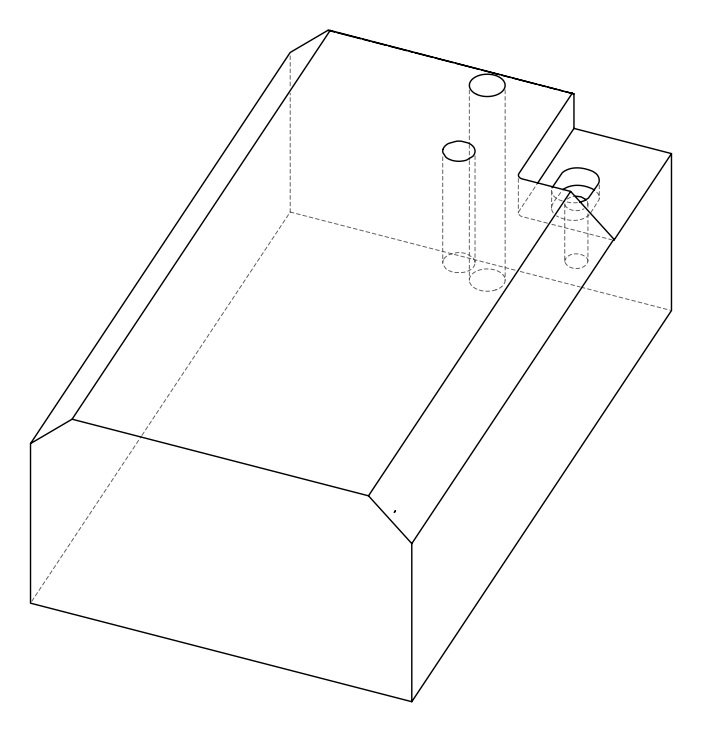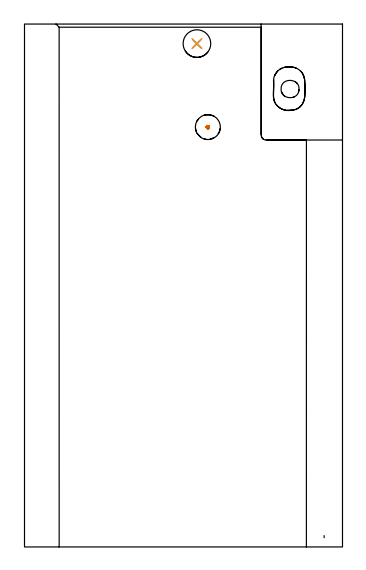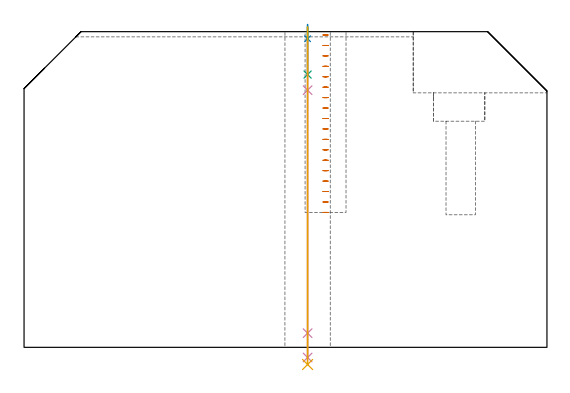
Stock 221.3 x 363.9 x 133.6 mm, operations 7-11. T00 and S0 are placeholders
(PLAN: 11 operations, 8 tool changes, 98.9 min)
(1 AREA_MILL | FG_CHAMFER_SURFACE | UGT0205_001 | 20.83 min | 91823 mm3)
(2 AREA_MILL_1 | FG_CHAMFER_SURFACE_1 | UGT0205_001 | 26.53 min | 105678 mm3)
(3 AREA_MILL_2 | FG_CHAMFER_SURFACE_2 | UGT0205_001 | 1.29 min | 336 mm3)
(4 MILL_CORNER_NOTCH_RECTANGULAR | CORNER_NOTCH_RECTANGULAR | NXT0201_008 | Follow Part, ap 1.5, ae 75% | 46.75 min | 115634 mm3)
(5 MILL_RECTANGULAR_POCKET | POCKET_RECTANGULAR_STRAIGHT | UGT0201_133 | Follow Part, ap 3.75, ae 75% | 0.74 min | 6868 mm3)
(6 MILL_BLIND_HOLE_FROM_SOLID_MATERIAL | STEP1POCKET | UGT0201_128 | Spiral | 0.61 min | 4787 mm3)
(7 MILL_BLIND_HOLE_FROM_SOLID_MATERIAL_1 | STEP1POCKET_1 | UGT0201_133 | Spiral | 0.8 min | 17975 mm3)
(8 SPOT_DRILL | STEP1HOLE | NXT0321_9005460120000 | 0.05 min | 190 mm3)
(9 DRILL_BLIND_HOLE_INTO_CENTER | STEP1HOLE | NXT0301_092 | 0.08 min | 1706 mm3)
(10 GUN_DRILL_THROUGH_HOLE | STEP1HOLE | UGT0307_009 | 0.66 min | 13216 mm3)
(11 DRILL_TO_ENLARGE_THROUGH_HOLE | STEP1HOLE | UGT0301_259 | 0.57 min | 23526 mm3)
(TOOL UGT0205_001 | Chamfer Mill 20 x 3 x 45 deg. | D20 FL50 Z2)
(TOOL NXT0201_008 | ENDMILL 6mm [2P460-0600-NA 1630] | D6 FL26 Z6)
(TOOL UGT0201_133 | Carbide End Mill 15.0 | D15 FL30 Z4)
(TOOL UGT0201_128 | Carbide End Mill 10.0 | D10 FL15 Z4)
(TOOL NXT0321_9005460120000 | NC Spot Drill, 142deg, 12mm, Carbide, Uncoated | D12 PA142 FL30 Z2)
(TOOL NXT0301_092 | Carbide Drill 12.1mm [860.1-1210-061A1-MM 2214] | D12.1 PA140 FL77 Z2)
(TOOL UGT0307_009 | Gun Drill 12 mm | D12 PA130 FL24 Z1)
(TOOL UGT0301_259 | Twist Drill 19.2 mm | D19.2 PA118 FL140 Z2)
(OP 7 MILL_BLIND_HOLE_FROM_SOLID_MATERIAL_1)
G17 G21 G94 G90
T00 M6
G54
G17 G0 G90 X127.6 Y292.2 S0 M3
G43 Z143.6 H0
Z132.183
G94 G3 X128.175 Y292.775 R0.575 F250.
X127.6 Y293.35 R0.575
X126.45 Y292.2 R1.15
X127.6 Y293.35 R-1.15
X127.025 Y292.775 R0.575
X127.6 Y292.2 R0.575
G0 Z127.767
G3 X128.175 Y292.775 R0.575
X127.6 Y293.35 R0.575
X126.45 Y292.2 R1.15
X127.6 Y293.35 R-1.15
X127.025 Y292.775 R0.575
X127.6 Y292.2 R0.575
G0 Z123.35
G3 X128.175 Y292.775 R0.575
X127.6 Y293.35 R0.575
X126.45 Y292.2 R1.15
X127.6 Y293.35 R-1.15
X127.025 Y292.775 R0.575
X127.6 Y292.2 R0.575
G0 Z118.933
G3 X128.175 Y292.775 R0.575
X127.6 Y293.35 R0.575
X126.45 Y292.2 R1.15
X127.6 Y293.35 R-1.15
X127.025 Y292.775 R0.575
X127.6 Y292.2 R0.575
G0 Z114.517
G3 X128.175 Y292.775 R0.575
X127.6 Y293.35 R0.575
X126.45 Y292.2 R1.15
X127.6 Y293.35 R-1.15
X127.025 Y292.775 R0.575
X127.6 Y292.2 R0.575
G0 Z110.1
G3 X128.175 Y292.775 R0.575
X127.6 Y293.35 R0.575
X126.45 Y292.2 R1.15
X127.6 Y293.35 R-1.15
X127.025 Y292.775 R0.575
X127.6 Y292.2 R0.575
G0 Z105.683
G3 X128.175 Y292.775 R0.575
X127.6 Y293.35 R0.575
X126.45 Y292.2 R1.15
X127.6 Y293.35 R-1.15
X127.025 Y292.775 R0.575
X127.6 Y292.2 R0.575
G0 Z101.267
G3 X128.175 Y292.775 R0.575
X127.6 Y293.35 R0.575
X126.45 Y292.2 R1.15
X127.6 Y293.35 R-1.15
X127.025 Y292.775 R0.575
X127.6 Y292.2 R0.575
G0 Z96.85
G3 X128.175 Y292.775 R0.575
X127.6 Y293.35 R0.575
X126.45 Y292.2 R1.15
X127.6 Y293.35 R-1.15
X127.025 Y292.775 R0.575
X127.6 Y292.2 R0.575
G0 Z92.433
G3 X128.175 Y292.775 R0.575
X127.6 Y293.35 R0.575
X126.45 Y292.2 R1.15
X127.6 Y293.35 R-1.15
X127.025 Y292.775 R0.575
X127.6 Y292.2 R0.575
G0 Z88.017
G3 X128.175 Y292.775 R0.575
X127.6 Y293.35 R0.575
X126.45 Y292.2 R1.15
X127.6 Y293.35 R-1.15
X127.025 Y292.775 R0.575
X127.6 Y292.2 R0.575
G0 Z83.6
G3 X128.175 Y292.775 R0.575
X127.6 Y293.35 R0.575
X126.45 Y292.2 R1.15
X127.6 Y293.35 R-1.15
X127.025 Y292.775 R0.575
X127.6 Y292.2 R0.575
G0 Z79.183
G3 X128.175 Y292.775 R0.575
X127.6 Y293.35 R0.575
X126.45 Y292.2 R1.15
X127.6 Y293.35 R-1.15
X127.025 Y292.775 R0.575
X127.6 Y292.2 R0.575
G0 Z74.767
G3 X128.175 Y292.775 R0.575
X127.6 Y293.35 R0.575
X126.45 Y292.2 R1.15
X127.6 Y293.35 R-1.15
X127.025 Y292.775 R0.575
X127.6 Y292.2 R0.575
G0 Z70.35
G3 X128.175 Y292.775 R0.575
X127.6 Y293.35 R0.575
X126.45 Y292.2 R1.15
X127.6 Y293.35 R-1.15
X127.025 Y292.775 R0.575
X127.6 Y292.2 R0.575
G0 Z65.933
G3 X128.175 Y292.775 R0.575
X127.6 Y293.35 R0.575
X126.45 Y292.2 R1.15
X127.6 Y293.35 R-1.15
X127.025 Y292.775 R0.575
X127.6 Y292.2 R0.575
G0 Z61.517
G3 X128.175 Y292.775 R0.575
X127.6 Y293.35 R0.575
X126.45 Y292.2 R1.15
X127.6 Y293.35 R-1.15
X127.025 Y292.775 R0.575
X127.6 Y292.2 R0.575
G0 Z57.1
G3 X128.175 Y292.775 R0.575
X127.6 Y293.35 R0.575
X126.45 Y292.2 R1.15
X127.6 Y293.35 R-1.15
X127.025 Y292.775 R0.575
X127.6 Y292.2 R0.575
G0 Z143.6
M5
M2
(OP 8 SPOT_DRILL)
G17 G21 G94 G90
T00 M6
G54
G17 G0 G90 X120. Y350.3 S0 M3
G43 Z143.6 H0
G94 G81 G98 Z130.6 F250. R136.6
G80
M5
M2
(OP 9 DRILL_BLIND_HOLE_INTO_CENTER)
G17 G21 G94 G90
T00 M6
G54
G17 G0 G90 X120. Y350.3 S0 M3
G43 Z143.6 H1
G94 G81 G98 Z115.45 F250. R135.6
G80
M5
M2
(OP 10 GUN_DRILL_THROUGH_HOLE)
G17 G21 G94 G90
T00 M6
G54
G17 G0 G90 X120. Y350.3 M8
G43 Z143.6 H0
Z129.874
S716 M3
G94 G1 Z108.836 F125. M26
G4 X.084
Z6. F250.
G4 X.084
Z-4.298 F125.
G4 X.084
M5
M9
G0 Z129.874
Z143.6
M2
(OP 11 DRILL_TO_ENLARGE_THROUGH_HOLE)
G17 G21 G94 G90
T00 M6
G54
G17 G0 G90 X120. Y350.3 S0 M3
G43 Z143.6 H0
G94 G73 G98 Z-7.268 F250. Q17.609 R135.6
G80
M5
M2
